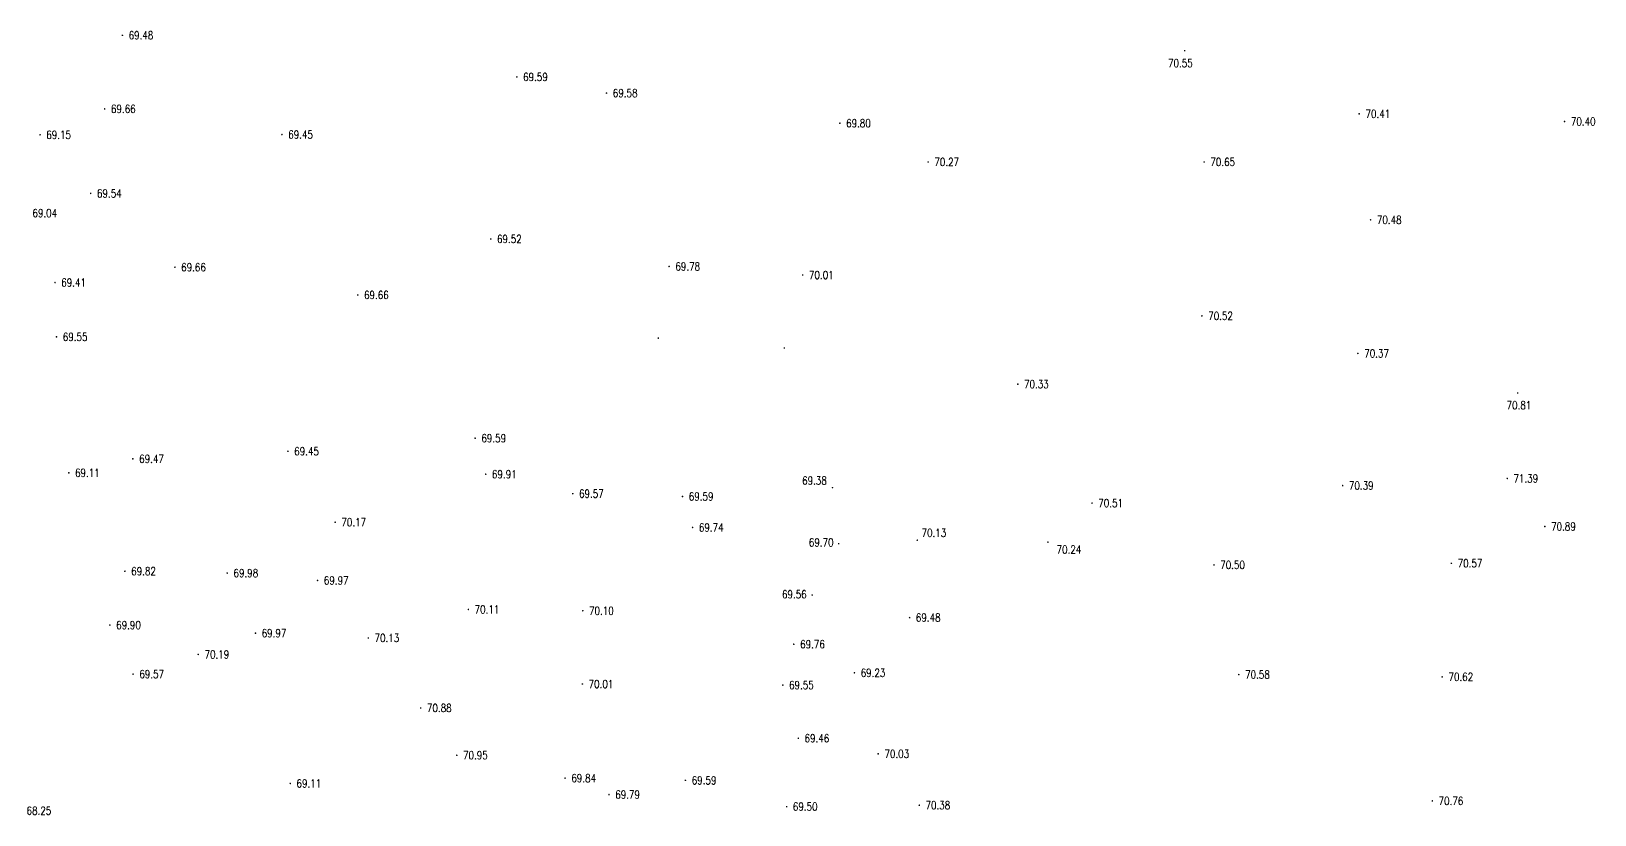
# Model space of a CAD drawing. Extents: x 10519 to 17598, y -625 to 2857.
# Drawn here: x 13770 to 13965.3, y 1288.5 to 1386.3 of the extents above; entities that cross this region are included whole.
import ezdxf
from ezdxf.enums import TextEntityAlignment as Align

# ---------------------------------------------------------------- set-up
doc = ezdxf.new("R2010")
doc.units = 0
doc.header["$MEASUREMENT"] = 0
doc.layers.get('0').update_dxf_attribs({"linetype": 'CONTINUOUS'})
doc.layers.add('GCD', color=224, linetype='CONTINUOUS')
doc.styles.get("Standard").update_dxf_attribs({"font": 'txt8.shx', "width": 0.8, "bigfont": 'hz.shx'})

# ---------------------------------------------------------------- blocks, each defined once
blk = doc.blocks.new('GC200')
at = {"linetype": 'Continuous', "const_width": 0.2, "flags": 128}
blk.add_lwpolyline([(-0.1, 0, 1), (0.1, 0, 1)], format="xyb", close=True, dxfattribs=at)

msp = doc.modelspace()

# ---------------------------------------------------------------- block references
at = {"layer": 'GCD', "linetype": 'Continuous'}
for p, xscale, yscale, rotation in [((13781.4, 1385.82, 69.48), 0.500000000000417, 0.500000000000417, 23.39892387901112), ((13830.68, 1380.62, 69.59), 0.500000000000417, 0.500000000000417, 23.39892387901112), ((13779.18, 1376.63, 69.66), 0.500000000000417, 0.500000000000417, 23.39892387901112), ((13771.11, 1373.4, 69.15), 0.500000000000417, 0.500000000000417, 23.39892387901112), ((13801.33, 1373.43, 90.11), 0.500000000000417, 0.500000000000417, 23.39892387901112), ((13777.43, 1366.09, 69.54), 0.500000000000417, 0.500000000000417, 23.39892387901112), ((13827.42, 1360.4, 69.52), 0.500000000000417, 0.500000000000417, 23.39892387901112), ((13772.98, 1354.96, 69.41), 0.500000000000417, 0.500000000000417, 23.39892387901112), ((13773.16, 1348.18, 69.55), 0.500000000000417, 0.500000000000417, 23.39892387901112), ((13848.35, 1348.03, 69.42), 0.500000000000417, 0.500000000000417, 23.39892387901112), ((13864.1, 1346.79, 69.63), 0.500000000000417, 0.500000000000417, 23.39892387901112), ((13825.47, 1335.53, 69.59), 0.500000000000417, 0.500000000000417, 23.39892387901112), ((13782.7, 1332.96, 69.47), 0.500000000000417, 0.500000000000417, 23.39892387901112), ((13802.08, 1333.9, 69.45), 0.500000000000417, 0.500000000000417, 23.39892387901112), ((13774.7, 1331.21, 69.11), 0.500000000000417, 0.500000000000417, 23.39892387901112), ((13826.79, 1331.04, 69.91), 0.500000000000417, 0.500000000000417, 23.39892387901112), ((13837.66, 1328.61, 69.57), 0.500000000000417, 0.500000000000417, 23.39892387901112), ((13851.38, 1328.26, 69.59), 0.500000000000417, 0.500000000000417, 23.39892387901112), ((13870.12, 1329.36, 69.38), 0.500000000000417, 0.500000000000417, 23.39892387901112), ((13807.98, 1325.04, 70.17), 0.500000000000417, 0.500000000000417, 23.39892387901112), ((13870.89, 1322.37, 69.7), 0.4999999999996739, 0.4999999999996739, 287.772429588664), ((13781.71, 1318.93, 69.82), 0.500000000000417, 0.500000000000417, 23.39892387901112), ((13794.49, 1318.7, 69.98), 0.500000000000417, 0.500000000000417, 23.39892387901112), ((13805.78, 1317.78, 69.97), 0.500000000000417, 0.500000000000417, 23.39892387901112), ((13867.58, 1315.96, 69.56), 0.4999999999996739, 0.4999999999996739, 287.772429588664), ((13824.62, 1314.16, 70.11), 0.500000000000417, 0.500000000000417, 23.39892387901112), ((13838.92, 1314, 70.1), 0.4999999999996739, 0.4999999999996739, 287.772429588664), ((13879.75, 1313.14, 69.48), 0.4999999999996739, 0.4999999999996739, 287.772429588664), ((13779.83, 1312.21, 69.9), 0.500000000000417, 0.500000000000417, 23.39892387901112), ((13798.02, 1311.2, 69.97), 0.4999999999996739, 0.4999999999996739, 287.772429588664), ((13812.12, 1310.6, 70.13), 0.4999999999996739, 0.4999999999996739, 287.772429588664), ((13865.28, 1309.82, 69.76), 0.4999999999996739, 0.4999999999996739, 287.772429588664), ((13790.87, 1308.55, 70.19), 0.4999999999996739, 0.4999999999996739, 287.772429588664), ((13782.73, 1306.09, 69.57), 0.4999999999996739, 0.4999999999996739, 287.772429588664), ((13838.87, 1304.85, 70.01), 0.4999999999996739, 0.4999999999996739, 287.772429588664), ((13872.85, 1306.25, 69.23), 0.4999999999996739, 0.4999999999996739, 287.772429588664), ((13863.91, 1304.72, 69.55), 0.4999999999996739, 0.4999999999996739, 287.772429588664), ((13818.66, 1301.86, 70.88), 0.4999999999996739, 0.4999999999996739, 287.772429588664), ((13865.85, 1298.08, 69.46), 0.4999999999996739, 0.4999999999996739, 287.772429588664), ((13823.17, 1295.96, 70.95), 0.4999999999996739, 0.4999999999996739, 287.772429588664), ((13836.7, 1293.11, 69.84), 0.4999999999996739, 0.4999999999996739, 287.772429588664), ((13802.37, 1292.44, 69.11), 0.4999999999996739, 0.4999999999996739, 287.772429588664), ((13851.74, 1292.83, 69.59), 0.4999999999996739, 0.4999999999996739, 287.772429588664), ((13842.19, 1291.05, 69.78), 0.4999999999996739, 0.4999999999996739, 287.772429588664), ((13864.39, 1289.55, 69.5), 0.4999999999996739, 0.4999999999996739, 287.772429588664)]:
    msp.add_blockref('GC200', p, dxfattribs=dict(at, xscale=xscale, yscale=yscale, rotation=rotation))
at = {"layer": 'GCD', "linetype": 'Continuous', "xscale": 0.5, "yscale": 0.5, "zscale": 0.5}
for p in [(13781.4, 1385.82, 69.48), (13830.68, 1380.62, 69.59), (13779.18, 1376.63, 69.66), (13771.11, 1373.4, 69.15), (13801.33, 1373.43, 90.11), (13777.43, 1366.09, 69.54), (13827.42, 1360.4, 69.52), (13787.96, 1356.87, -0.01), (13772.98, 1354.96, 69.41), (13810.8, 1353.41), (13773.16, 1348.18, 69.55), (13825.47, 1335.53, 69.59), (13782.7, 1332.96, 69.47), (13802.08, 1333.9, 69.45), (13774.7, 1331.21, 69.11), (13826.79, 1331.04, 69.91), (13837.66, 1328.61, 69.57), (13851.38, 1328.26, 69.59), (13870.12, 1329.36, 69.38), (13807.98, 1325.04, 70.17), (13870.89, 1322.37, 69.7), (13781.71, 1318.93, 69.82), (13794.49, 1318.7, 69.98), (13805.78, 1317.78, 69.97), (13867.58, 1315.96, 69.56), (13824.62, 1314.16, 70.11), (13838.92, 1314, 70.1), (13879.75, 1313.14, 69.48), (13779.83, 1312.21, 69.9), (13798.02, 1311.2, 69.97), (13812.12, 1310.6, 70.13), (13865.28, 1309.82, 69.76), (13790.87, 1308.55, 70.19), (13782.73, 1306.09, 69.57), (13838.87, 1304.85, 70.01), (13872.85, 1306.25, 69.23), (13863.91, 1304.72, 69.55), (13818.66, 1301.86, 70.88), (13865.85, 1298.08, 69.46), (13823.17, 1295.96, 70.95), (13836.7, 1293.11, 69.84), (13802.37, 1292.44, 69.11), (13851.74, 1292.83, 69.59), (13842.19, 1291.05, 69.78), (13864.39, 1289.55, 69.5)]:
    msp.add_blockref('GC200', p, dxfattribs=at)
at = {"layer": 'GCD', "linetype": 'Continuous', "xscale": 0.5, "yscale": 0.5}
for p in [(13914.11, 1383.9, 70.55), (13841.88, 1378.61, 69.58), (13935.92, 1376.02, 70.41), (13871.04, 1374.85, 69.8), (13961.58, 1375.06, 70.4), (13882.07, 1370.01, 70.27), (13916.55, 1370.01, 70.65), (13937.35, 1362.79, 70.48), (13937.35, 1362.79, 70.49), (13849.7, 1356.97, 69.78), (13866.39, 1355.9, 70.01), (13916.27, 1350.8, 70.52), (13935.76, 1346.12, 70.37), (13893.27, 1342.28, 70.33), (13955.72, 1341.18, 70.81), (13954.42, 1330.51, 71.39), (13933.86, 1329.62, 70.39), (13902.54, 1327.43, 70.51), (13852.64, 1324.39, 69.73), (13959.12, 1324.51, 70.89), (13880.71, 1322.8, 70.13), (13897.03, 1322.56, 70.24), (13917.78, 1319.72, 70.5), (13947.44, 1319.92, 70.57), (13920.88, 1306.03, 70.58), (13946.29, 1305.74, 70.61), (13875.82, 1296.14, 70.03), (13880.96, 1289.72, 70.38), (13945.06, 1290.26, 70.75)]:
    msp.add_blockref('GC200', p, dxfattribs=at)

# ---------------------------------------------------------------- texts
at = {"layer": 'GCD', "linetype": 'Continuous', "width": 0.8}
for s, p in [('69.48', (13783.72, 1385.82)), ('69.59', (13833, 1380.62)), ('70.55', (13913.58, 1382.34)), ('69.58', (13844.21, 1378.61)), ('69.66', (13781.51, 1376.63)), ('69.80', (13873.36, 1374.85)), ('70.41', (13938.25, 1376.02)), ('70.40', (13963.91, 1375.06)), ('69.15', (13773.43, 1373.4)), ('69.45', (13803.66, 1373.43, 20.66)), ('70.27', (13884.39, 1370.01)), ('70.65', (13918.87, 1370.01)), ('69.54', (13779.76, 1366.09)), ('69.04', (13771.7, 1363.63)), ('70.48', (13939.67, 1362.79)), ('69.52', (13829.74, 1360.4)), ('69.66', (13790.28, 1356.87, -69.67)), ('69.78', (13852.03, 1356.97)), ('70.01', (13868.72, 1355.9)), ('69.41', (13775.3, 1354.96)), ('69.66', (13813.13, 1353.41, -69.66)), ('70.52', (13918.6, 1350.8)), ('69.55', (13775.49, 1348.18)), ('70.37', (13938.09, 1346.12)), ('70.33', (13895.59, 1342.28)), ('70.81', (13955.88, 1339.65)), ('69.45', (13804.4, 1333.9)), ('69.59', (13827.79, 1335.53)), ('69.47', (13785.03, 1332.96)), ('69.11', (13777.02, 1331.21)), ('69.91', (13829.11, 1331.04)), ('69.38', (13867.86, 1330.24)), ('71.39', (13956.74, 1330.51)), ('69.57', (13839.99, 1328.61)), ('69.59', (13853.7, 1328.26)), ('70.39', (13936.18, 1329.62)), ('70.51', (13904.87, 1327.43)), ('70.17', (13810.3, 1325.04)), ('69.74', (13854.97, 1324.39)), ('70.89', (13961.44, 1324.51)), ('69.70', (13868.71, 1322.52)), ('70.13', (13882.79, 1323.72)), ('70.24', (13899.66, 1321.63)), ('69.82', (13784.04, 1318.93)), ('69.98', (13796.82, 1318.7)), ('70.50', (13920.1, 1319.72)), ('70.57', (13949.77, 1319.92)), ('69.97', (13808.11, 1317.78)), ('70.11', (13826.95, 1314.16)), ('69.56', (13865.35, 1316.05)), ('69.90', (13782.16, 1312.21)), ('70.10', (13841.24, 1314)), ('69.48', (13882.07, 1313.14)), ('69.97', (13800.34, 1311.2)), ('70.13', (13814.44, 1310.6)), ('70.19', (13793.2, 1308.55)), ('69.76', (13867.61, 1309.82)), ('69.57', (13785.06, 1306.09)), ('70.01', (13841.19, 1304.85)), ('69.55', (13866.23, 1304.72)), ('69.23', (13875.18, 1306.25)), ('70.58', (13923.21, 1306.03)), ('70.62', (13948.62, 1305.75)), ('70.88', (13820.99, 1301.86)), ('69.46', (13868.17, 1298.08)), ('70.95', (13825.5, 1295.96)), ('70.03', (13878.15, 1296.14)), ('69.84', (13839.03, 1293.11)), ('69.59', (13854.07, 1292.83)), ('69.11', (13804.69, 1292.44)), ('69.79', (13844.52, 1291.05)), ('68.25', (13770.97, 1289.04, -88.91)), ('69.50', (13866.71, 1289.55)), ('70.38', (13883.28, 1289.72)), ('70.76', (13947.39, 1290.26))]:
    msp.add_text(s, height=1, dxfattribs=at).set_placement(p, align=Align.MIDDLE)

doc.saveas('drawing.dxf')
